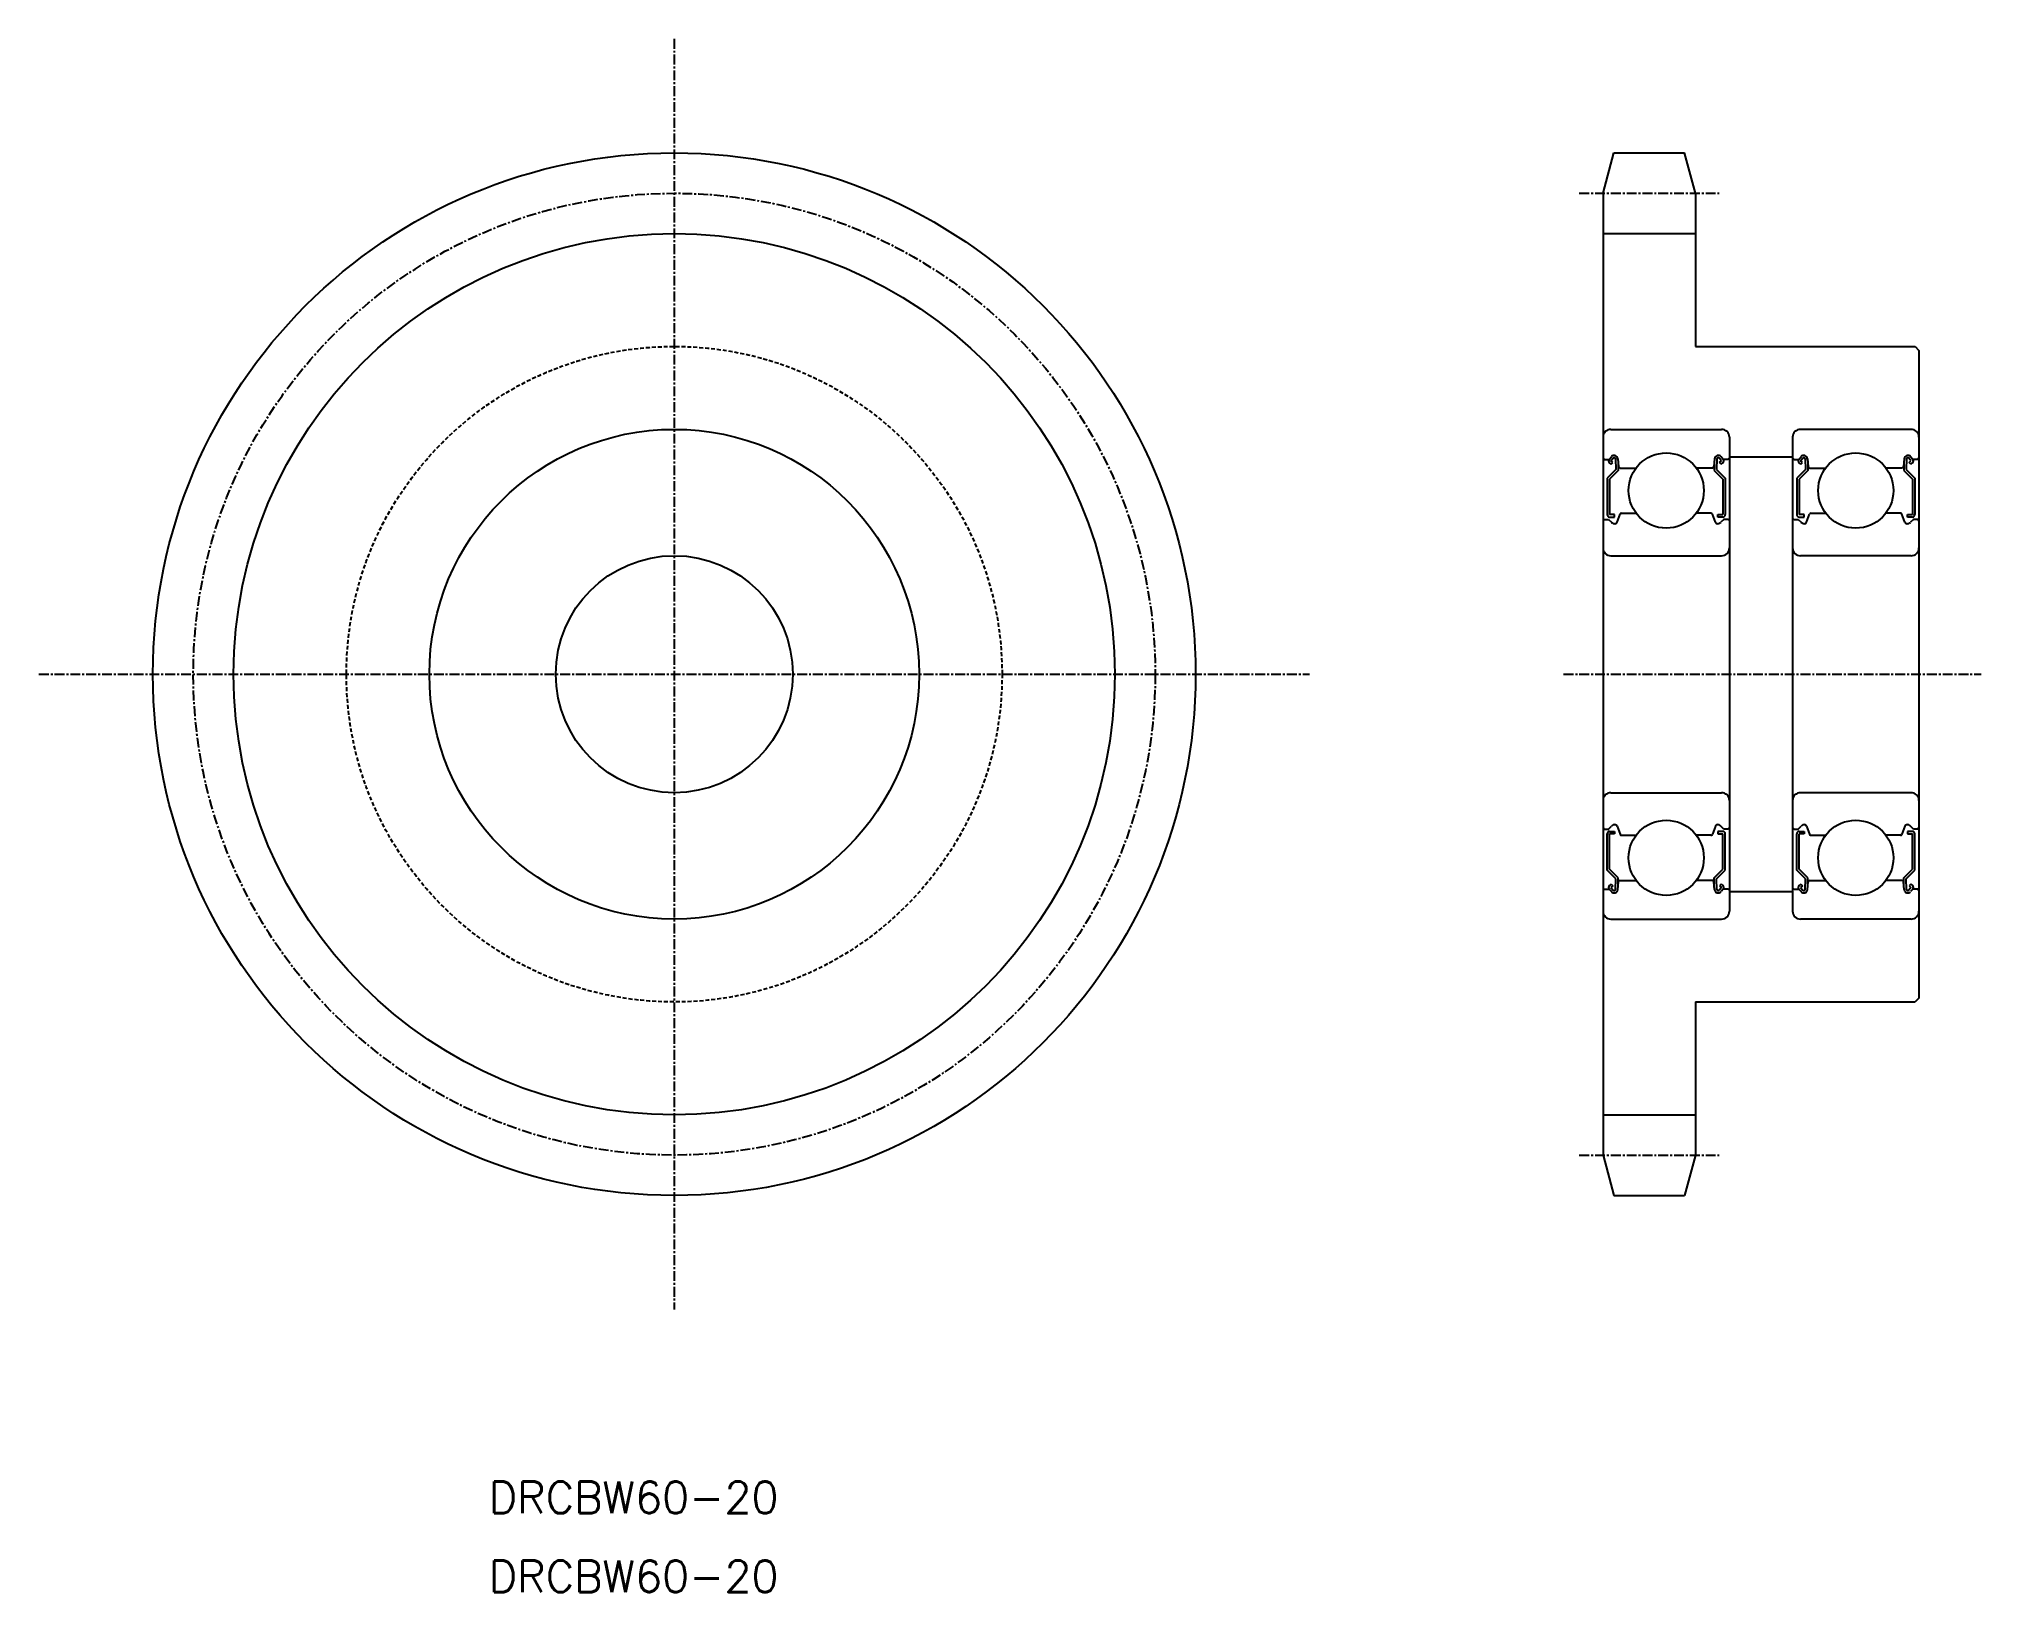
# Model space of a CAD drawing. Extents: x 0 to 246, y 0 to 197.
import ezdxf

# ---------------------------------------------------------------- set-up
doc = ezdxf.new("R2010")
doc.units = 0
doc.linetypes.add('CENTER', pattern=[2, 1.25, -0.25, 0.25, -0.25])
doc.linetypes.add('DASHED', pattern=[0.75, 0.5, -0.25])
doc.layers.get('0').update_dxf_attribs({"linetype": 'CONTINUOUS'})
doc.layers.add('CENTER', color=1, linetype='CENTER')
doc.styles.get("Standard").update_dxf_attribs({"font": 'txt', "bigfont": 'BIGFONT'})

msp = doc.modelspace()

# ---------------------------------------------------------------- linework, layer by layer
at = {"color": 7, "linetype": 'CONTINUOUS'}
for p, q in [((198.02, 177.11), (199.39, 182.22)), ((199.39, 182.22), (208.35, 182.22)), ((209.72, 177.11), (208.35, 182.22)), ((198.02, 177.11), (198.02, 55.33)), ((209.72, 177.11), (209.72, 157.72)), ((198.02, 172), (209.72, 172)), ((209.72, 157.72), (237.52, 157.72)), ((237.52, 157.72), (238.02, 157.22)), ((238.02, 157.22), (238.02, 75.22)), ((198.02, 146.22), (198.02, 86.22)), ((199.02, 147.22), (213.02, 147.22)), ((214.02, 146.22), (214.02, 86.22)), ((222.02, 146.22), (222.02, 86.22)), ((237.02, 147.22), (223.02, 147.22)), ((238.02, 146.22), (238.02, 86.22)), ((198.22, 143.42), (198.8, 143.42)), ((198.8, 143.42), (199.09, 143.76)), ((199.07, 142.81), (198.84, 143)), ((199.03, 143.23), (199.31, 143.57)), ((199.26, 143.04), (199.03, 143.23)), ((199.07, 142.81), (199.26, 143.04)), ((199.6, 143.47), (199.65, 142.13)), ((199.9, 143.5), (199.98, 142.51)), ((199.95, 142.85), (199.95, 142)), ((212.15, 143.5), (212.06, 142.51)), ((212.09, 142.85), (212.09, 142)), ((212.45, 143.47), (212.39, 142.13)), ((213.01, 143.23), (212.73, 143.57)), ((212.78, 143.04), (213.01, 143.23)), ((212.98, 142.81), (212.78, 143.04)), ((213.24, 143.42), (212.96, 143.76)), ((212.98, 142.81), (213.21, 143)), ((213.82, 143.42), (213.24, 143.42)), ((214.02, 143.72), (222.02, 143.72)), ((222.22, 143.42), (222.8, 143.42)), ((222.8, 143.42), (223.09, 143.76)), ((223.07, 142.81), (222.84, 143)), ((223.03, 143.23), (223.31, 143.57)), ((223.26, 143.04), (223.03, 143.23)), ((223.07, 142.81), (223.26, 143.04)), ((223.6, 143.47), (223.65, 142.13)), ((223.9, 143.5), (223.98, 142.51)), ((223.95, 142.85), (223.95, 142)), ((236.15, 143.5), (236.06, 142.51)), ((236.09, 142.85), (236.09, 142)), ((236.45, 143.47), (236.39, 142.13)), ((237.01, 143.23), (236.73, 143.57)), ((236.78, 143.04), (237.01, 143.23)), ((236.98, 142.81), (236.78, 143.04)), ((237.24, 143.42), (236.96, 143.76)), ((236.98, 142.81), (237.21, 143)), ((237.82, 143.42), (237.24, 143.42)), ((199.65, 142.13), (198.55, 141.03)), ((198.55, 141.03), (198.55, 136.42)), ((199.95, 142), (198.85, 140.9)), ((198.85, 140.9), (198.85, 136.42)), ((200.18, 142.32), (202.21, 142.32)), ((211.86, 142.32), (209.84, 142.32)), ((212.09, 142), (213.19, 140.9)), ((212.39, 142.13), (213.49, 141.03)), ((213.19, 140.9), (213.19, 136.42)), ((213.49, 141.03), (213.49, 136.42)), ((223.65, 142.13), (222.55, 141.03)), ((222.55, 141.03), (222.55, 136.42)), ((223.95, 142), (222.85, 140.9)), ((222.85, 140.9), (222.85, 136.42)), ((224.18, 142.32), (226.21, 142.32)), ((235.86, 142.32), (233.84, 142.32)), ((236.09, 142), (237.19, 140.9)), ((236.39, 142.13), (237.49, 141.03)), ((237.19, 140.9), (237.19, 136.42)), ((237.49, 141.03), (237.49, 136.42)), ((198.22, 135.82), (198.72, 135.82)), ((198.72, 135.82), (199.1, 135.45)), ((199.47, 136.42), (198.85, 136.42)), ((198.85, 136.12), (199.47, 136.12)), ((199.47, 136.12), (199.47, 136.42)), ((199.8, 135.47), (200.18, 136.49)), ((200.36, 136.62), (202.21, 136.62)), ((211.68, 136.62), (209.84, 136.62)), ((212.24, 135.47), (211.87, 136.49)), ((212.57, 136.42), (213.19, 136.42)), ((212.57, 136.12), (212.57, 136.42)), ((213.19, 136.12), (212.57, 136.12)), ((213.32, 135.82), (212.95, 135.45)), ((213.82, 135.82), (213.32, 135.82)), ((222.22, 135.82), (222.72, 135.82)), ((222.72, 135.82), (223.1, 135.45)), ((223.47, 136.42), (222.85, 136.42)), ((222.85, 136.12), (223.47, 136.12)), ((223.47, 136.12), (223.47, 136.42)), ((223.8, 135.47), (224.18, 136.49)), ((224.36, 136.62), (226.21, 136.62)), ((235.68, 136.62), (233.84, 136.62)), ((236.24, 135.47), (235.87, 136.49)), ((236.57, 136.42), (237.19, 136.42)), ((236.57, 136.12), (236.57, 136.42)), ((237.19, 136.12), (236.57, 136.12)), ((237.32, 135.82), (236.95, 135.45)), ((237.82, 135.82), (237.32, 135.82)), ((199.02, 131.22), (213.02, 131.22)), ((237.02, 131.22), (223.02, 131.22)), ((199.02, 101.22), (213.02, 101.22)), ((237.02, 101.22), (223.02, 101.22)), ((198.22, 96.62), (198.72, 96.62)), ((198.55, 91.42), (198.55, 96.02)), ((198.72, 96.62), (199.1, 97)), ((198.85, 96.32), (199.47, 96.32)), ((198.85, 91.54), (198.85, 96.02)), ((199.47, 96.02), (198.85, 96.02)), ((199.47, 96.32), (199.47, 96.02)), ((199.8, 96.98), (200.18, 95.96)), ((212.24, 96.98), (211.87, 95.96)), ((212.06, 96.47), (212.06, 96.47)), ((212.15, 96.72), (212.15, 96.72)), ((213.19, 96.32), (212.57, 96.32)), ((212.57, 96.32), (212.57, 96.02)), ((212.57, 96.02), (213.19, 96.02)), ((213.32, 96.62), (212.95, 97)), ((213.19, 91.54), (213.19, 96.02)), ((213.82, 96.62), (213.32, 96.62)), ((213.49, 91.42), (213.49, 96.02)), ((222.22, 96.62), (222.72, 96.62)), ((222.55, 91.42), (222.55, 96.02)), ((222.72, 96.62), (223.1, 97)), ((222.85, 96.32), (223.47, 96.32)), ((222.85, 91.54), (222.85, 96.02)), ((223.47, 96.02), (222.85, 96.02)), ((223.47, 96.32), (223.47, 96.02)), ((223.8, 96.98), (224.18, 95.96)), ((223.9, 96.72), (223.9, 96.72)), ((223.99, 96.47), (223.99, 96.47)), ((236.24, 96.98), (235.87, 95.96)), ((237.19, 96.32), (236.57, 96.32)), ((236.57, 96.32), (236.57, 96.02)), ((236.57, 96.02), (237.19, 96.02)), ((237.32, 96.62), (236.95, 97)), ((237.19, 91.54), (237.19, 96.02)), ((237.82, 96.62), (237.32, 96.62)), ((237.49, 91.42), (237.49, 96.02)), ((200.36, 95.82), (202.21, 95.82)), ((211.68, 95.82), (209.84, 95.82)), ((224.36, 95.82), (226.21, 95.82)), ((235.68, 95.82), (233.84, 95.82)), ((199.65, 90.32), (198.55, 91.42)), ((199.95, 90.44), (198.85, 91.54)), ((212.09, 90.44), (213.19, 91.54)), ((212.39, 90.32), (213.49, 91.42)), ((223.65, 90.32), (222.55, 91.42)), ((223.95, 90.44), (222.85, 91.54)), ((236.09, 90.44), (237.19, 91.54)), ((236.39, 90.32), (237.49, 91.42)), ((198.22, 89.02), (198.8, 89.02)), ((198.8, 89.02), (199.09, 88.69)), ((199.07, 89.64), (198.84, 89.45)), ((199.26, 89.41), (199.03, 89.22)), ((199.03, 89.22), (199.31, 88.88)), ((199.07, 89.64), (199.26, 89.41)), ((199.6, 88.98), (199.65, 90.32)), ((199.9, 88.94), (199.98, 89.94)), ((199.95, 89.6), (199.95, 90.44)), ((200.18, 90.12), (202.21, 90.12)), ((211.86, 90.12), (209.84, 90.12)), ((212.15, 88.94), (212.06, 89.94)), ((212.09, 89.6), (212.09, 90.44)), ((212.45, 88.98), (212.39, 90.32)), ((213.01, 89.22), (212.73, 88.88)), ((212.98, 89.64), (212.78, 89.41)), ((212.78, 89.41), (213.01, 89.22)), ((213.24, 89.02), (212.96, 88.69)), ((212.98, 89.64), (213.21, 89.45)), ((213.82, 89.02), (213.24, 89.02)), ((214.02, 88.72), (222.02, 88.72)), ((222.22, 89.02), (222.8, 89.02)), ((222.8, 89.02), (223.09, 88.69)), ((223.07, 89.64), (222.84, 89.45)), ((223.26, 89.41), (223.03, 89.22)), ((223.03, 89.22), (223.31, 88.88)), ((223.07, 89.64), (223.26, 89.41)), ((223.6, 88.98), (223.65, 90.32)), ((223.9, 88.94), (223.98, 89.94)), ((223.95, 89.6), (223.95, 90.44)), ((224.18, 90.12), (226.21, 90.12)), ((235.86, 90.12), (233.84, 90.12)), ((236.15, 88.94), (236.06, 89.94)), ((236.09, 89.6), (236.09, 90.44)), ((236.45, 88.98), (236.39, 90.32)), ((237.01, 89.22), (236.73, 88.88)), ((236.98, 89.64), (236.78, 89.41)), ((236.78, 89.41), (237.01, 89.22)), ((237.24, 89.02), (236.96, 88.69)), ((236.98, 89.64), (237.21, 89.45)), ((237.82, 89.02), (237.24, 89.02)), ((199.02, 85.22), (213.02, 85.22)), ((237.02, 85.22), (223.02, 85.22)), ((209.72, 74.72), (209.72, 55.33)), ((209.72, 74.72), (237.52, 74.72)), ((216.67, 74.72), (216.67, 74.72)), ((223.62, 74.72), (223.62, 74.72)), ((238.02, 75.22), (237.52, 74.72)), ((198.02, 60.44), (209.72, 60.44)), ((198.02, 55.33), (199.39, 50.22)), ((209.72, 55.33), (208.35, 50.22)), ((199.39, 50.22), (208.35, 50.22))]:
    msp.add_line(p, q, dxfattribs=at)
for centre, radius in [((80.44, 116.22), 66), ((80.44, 116.22), 31), ((206.02, 139.47), 4.76), ((230.02, 139.47), 4.76), ((80.44, 116.22), 15), ((206.02, 92.97), 4.76), ((230.02, 92.97), 4.76)]:
    msp.add_circle(centre, radius, dxfattribs=at)
at = {"color": 3, "linetype": 'CONTINUOUS'}
msp.add_circle((80.44, 116.22), 55.78, dxfattribs=at)
at = {"color": 3, "linetype": 'DASHED'}
msp.add_circle((80.44, 116.22), 41.5, dxfattribs=at)
at = {"color": 7, "linetype": 'CONTINUOUS'}
for centre, radius, start, end in [((199.02, 146.22), 1, 90, 180), ((213.02, 146.22), 1, 0, 90), ((223.02, 146.22), 1, 90, 180), ((237.02, 146.22), 1, 0, 90), ((198.22, 143.62), 0.2, 180, 270), ((199.03, 143.23), 0.3, 139.9073, 229.9975), ((199.44, 143.46), 0.46, 4.9875, 139.9073), ((199.44, 143.46), 0.16, 2.3753, 139.9932), ((212.61, 143.46), 0.46, 40.0927, 175.0125), ((212.61, 143.46), 0.16, 40.0068, 177.6247), ((213.01, 143.23), 0.3, 310.0025, 40.0927), ((213.82, 143.62), 0.2, 270, 0), ((222.22, 143.62), 0.2, 180, 270), ((223.03, 143.23), 0.3, 139.9073, 229.9975), ((223.44, 143.46), 0.46, 4.9875, 139.9073), ((223.44, 143.46), 0.16, 2.3753, 139.9932), ((236.61, 143.46), 0.46, 40.0927, 175.0125), ((236.61, 143.46), 0.16, 40.0068, 177.6247), ((237.01, 143.23), 0.3, 310.0025, 40.0927), ((237.82, 143.62), 0.2, 270, 0), ((200.18, 142.52), 0.2, 184.9875, 270), ((211.86, 142.52), 0.2, 270, 355.0125), ((224.18, 142.52), 0.2, 184.9875, 270), ((235.86, 142.52), 0.2, 270, 355.0125), ((198.22, 135.62), 0.2, 90, 180), ((198.85, 136.42), 0.3, 180, 270), ((199.52, 135.87), 0.6, 225, 272.805), ((199.52, 135.57), 0.3, 265.5374, 340.0304), ((200.36, 136.42), 0.2, 90, 160.0304), ((211.68, 136.42), 0.2, 19.9696, 90), ((212.52, 135.57), 0.3, 199.9696, 274.4626), ((212.52, 135.87), 0.6, 267.195, 315), ((213.19, 136.42), 0.3, 270, 0), ((213.82, 135.62), 0.2, 0, 90), ((222.22, 135.62), 0.2, 90, 180), ((222.85, 136.42), 0.3, 180, 270), ((223.52, 135.87), 0.6, 225, 272.805), ((223.52, 135.57), 0.3, 265.5374, 340.0304), ((224.36, 136.42), 0.2, 90, 160.0304), ((235.68, 136.42), 0.2, 19.9696, 90), ((236.52, 135.57), 0.3, 199.9696, 274.4626), ((236.52, 135.87), 0.6, 267.195, 315), ((237.19, 136.42), 0.3, 270, 0), ((237.82, 135.62), 0.2, 0, 90), ((199.02, 132.22), 1, 180, 270), ((213.02, 132.22), 1, 270, 0), ((223.02, 132.22), 1, 180, 270), ((237.02, 132.22), 1, 270, 0), ((199.02, 100.22), 1, 90, 180), ((213.02, 100.22), 1, 0, 90), ((223.02, 100.22), 1, 90, 180), ((237.02, 100.22), 1, 0, 90), ((198.22, 96.82), 0.2, 180, 270), ((198.85, 96.02), 0.3, 90, 180), ((199.52, 96.57), 0.6, 87.195, 135), ((199.52, 96.87), 0.3, 19.9696, 94.4626), ((200.36, 96.02), 0.2, 199.9696, 270), ((211.68, 96.02), 0.2, 270, 340.0304), ((212.52, 96.87), 0.3, 85.5374, 160.0304), ((212.52, 96.57), 0.6, 45, 92.805), ((213.19, 96.02), 0.3, 0, 90), ((213.82, 96.82), 0.2, 270, 0), ((222.22, 96.82), 0.2, 180, 270), ((222.85, 96.02), 0.3, 90, 180), ((223.52, 96.57), 0.6, 87.195, 135), ((223.52, 96.87), 0.3, 19.9696, 94.4626), ((224.36, 96.02), 0.2, 199.9696, 270), ((235.68, 96.02), 0.2, 270, 340.0304), ((236.52, 96.87), 0.3, 85.5374, 160.0304), ((236.52, 96.57), 0.6, 45, 92.805), ((237.19, 96.02), 0.3, 0, 90), ((237.82, 96.82), 0.2, 270, 0), ((198.22, 88.82), 0.2, 90, 180), ((199.03, 89.22), 0.3, 130.0025, 220.0927), ((199.44, 88.98), 0.46, 220.0927, 355.0125), ((199.44, 88.98), 0.16, 220.0068, 357.6247), ((200.18, 89.92), 0.2, 90, 175.0125), ((211.86, 89.92), 0.2, 4.9875, 90), ((212.61, 88.98), 0.46, 184.9875, 319.9073), ((212.61, 88.98), 0.16, 182.3753, 319.9932), ((213.01, 89.22), 0.3, 319.9073, 49.9975), ((213.82, 88.82), 0.2, 0, 90), ((222.22, 88.82), 0.2, 90, 180), ((223.03, 89.22), 0.3, 130.0025, 220.0927), ((223.44, 88.98), 0.46, 220.0927, 355.0125), ((223.44, 88.98), 0.16, 220.0068, 357.6247), ((224.18, 89.92), 0.2, 90, 175.0125), ((235.86, 89.92), 0.2, 4.9875, 90), ((236.61, 88.98), 0.46, 184.9875, 319.9073), ((236.61, 88.98), 0.16, 182.3753, 319.9932), ((237.01, 89.22), 0.3, 319.9073, 49.9975), ((237.82, 88.82), 0.2, 0, 90), ((199.02, 86.22), 1, 180, 270), ((213.02, 86.22), 1, 270, 0), ((223.02, 86.22), 1, 180, 270), ((237.02, 86.22), 1, 270, 0)]:
    msp.add_arc(centre, radius, start, end, dxfattribs=at)
at = {"layer": 'CENTER', "color": 1, "linetype": 'CENTER'}
for p, q in [((80.44, 196.66), (80.44, 35.79)), ((195.02, 177.11), (212.72, 177.11)), ((0, 116.22), (160.87, 116.22)), ((193.02, 116.22), (245.89, 116.22)), ((195.02, 55.33), (212.72, 55.33))]:
    msp.add_line(p, q, dxfattribs=at)
msp.add_circle((80.44, 116.22), 60.89, dxfattribs=at)

# ---------------------------------------------------------------- texts
at = {"color": 7, "linetype": 'CONTINUOUS'}
for p in [(56.96, 10), (56.96, 0)]:
    msp.add_text('DRCBW60-20', height=4, dxfattribs=at).set_placement(p)

doc.saveas('drawing.dxf')
